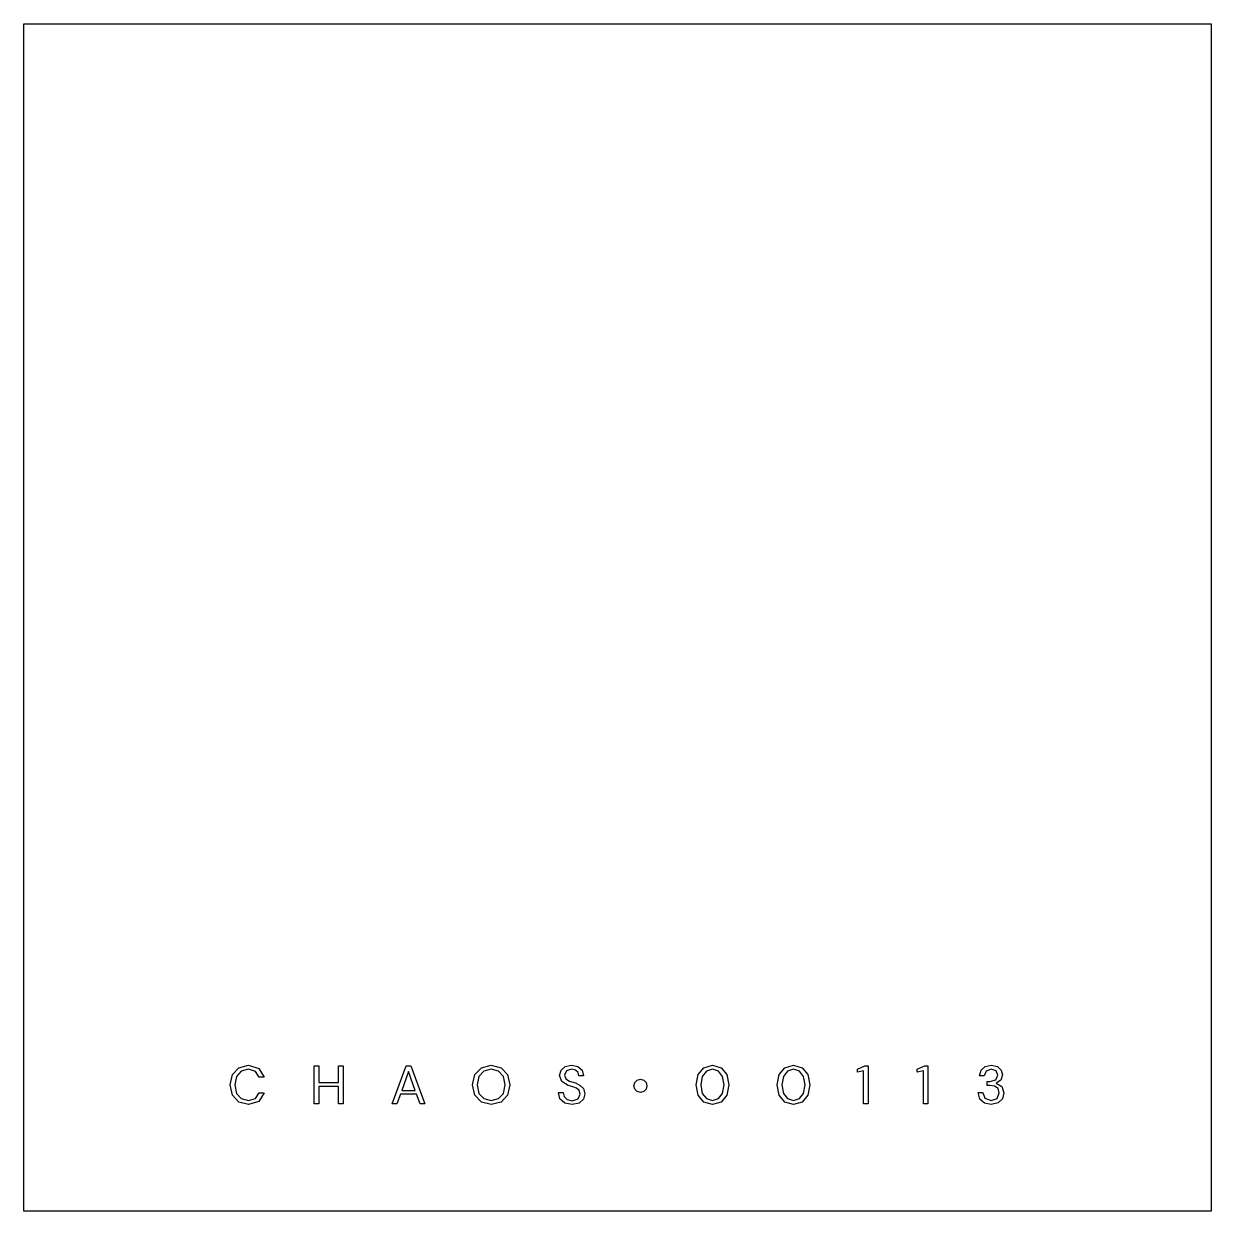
# Model space of a CAD drawing. Extents: x 0 to 92.4, y 0.2 to 92.6.
import ezdxf

# ---------------------------------------------------------------- set-up
doc = ezdxf.new("R2010")
doc.units = 0

msp = doc.modelspace()

# ---------------------------------------------------------------- linework, layer by layer
at = {"layer": 'Layer 1', "color": 7}
for points in [[(0, 92.6042), (92.427836, 92.6042), (92.427836, 0.176364), (0, 0.176364), (0, 92.6042)], [(0, 92.6042), (92.427836, 92.6042), (92.427836, 0.176364), (0, 0.176364), (0, 92.6042)], [(17.48285, 8.483031), (16.733196, 8.675956), (16.242614, 9.210635), (16.071738, 10.009898), (16.242614, 10.809161), (16.733196, 11.349352), (17.48285, 11.542277), (18.309673, 11.299742), (18.717573, 10.621747), (18.32621, 10.621747), (18.050602, 11.06272), (17.48285, 11.228084), (16.931634, 11.079256), (16.56232, 10.660332), (16.43554, 10.009898), (16.56232, 9.353951), (16.931634, 8.94054), (17.48285, 8.797224), (18.050602, 8.957076), (18.32621, 9.392536), (18.717573, 9.392536), (18.309673, 8.720053), (17.48285, 8.483031), (17.48285, 8.483031)], [(22.609993, 8.53264), (22.609993, 11.492668), (22.962771, 11.492668), (22.962771, 10.186287), (24.500663, 10.186287), (24.500663, 11.492668), (24.85344, 11.492668), (24.85344, 8.53264), (24.500663, 8.53264), (24.500663, 9.894143), (22.962771, 9.894143), (22.962771, 8.53264), (22.609993, 8.53264)], [(28.67178, 8.53264), (29.763187, 11.492668), (30.138013, 11.492668), (31.223908, 8.53264), (30.849081, 8.53264), (30.578986, 9.293318), (29.316702, 9.293318), (29.046606, 8.53264), (28.67178, 8.53264)], [(36.389959, 8.483031), (35.623769, 8.675956), (35.111139, 9.210635), (34.929238, 10.009898), (35.111139, 10.809161), (35.623769, 11.349352), (36.389959, 11.542277), (37.150637, 11.349352), (37.663267, 10.809161), (37.845168, 10.009898), (37.663267, 9.210635), (37.150637, 8.675956), (36.389959, 8.483031), (36.389959, 8.483031)], [(36.389959, 8.797224), (36.957711, 8.94054), (37.343562, 9.353951), (37.481366, 10.009898), (37.343562, 10.660332), (36.957711, 11.079256), (36.389959, 11.228084), (35.816695, 11.079256), (35.430844, 10.660332), (35.29304, 10.009898), (35.430844, 9.353951), (35.816695, 8.94054), (36.389959, 8.797224), (36.389959, 8.797224)], [(42.680272, 8.483031), (42.11252, 8.598786), (41.737693, 8.929515), (41.610913, 9.420097), (41.980228, 9.420097), (42.057398, 9.100392), (42.294421, 8.868882), (42.680272, 8.780687), (43.143293, 8.924003), (43.308657, 9.287805), (43.231487, 9.568925), (43.027537, 9.745314), (42.729881, 9.86107), (42.382615, 9.976825), (41.875497, 10.268969), (41.710132, 10.73199), (41.820375, 11.150914), (42.145592, 11.437546), (42.641687, 11.542277), (43.132268, 11.437546), (43.457486, 11.145402), (43.578753, 10.720966), (43.209439, 10.720966), (43.143293, 10.963501), (42.950367, 11.161939), (42.630662, 11.239109), (42.233787, 11.117841), (42.079447, 10.765063), (42.184178, 10.472919), (42.487346, 10.307554), (42.939343, 10.158726), (43.31417, 9.976825), (43.578753, 9.717754), (43.677972, 9.304342), (43.567729, 8.907467), (43.231487, 8.598786), (42.680272, 8.483031), (42.680272, 8.483031)], [(53.605034, 8.483031), (52.927038, 8.675956), (52.486066, 9.210635), (52.337238, 10.009898), (52.486066, 10.809161), (52.927038, 11.349352), (53.605034, 11.542277), (54.277517, 11.349352), (54.712977, 10.809161), (54.867317, 10.009898), (54.712977, 9.210635), (54.277517, 8.675956), (53.605034, 8.483031), (53.605034, 8.483031)], [(53.605034, 8.797224), (54.068055, 8.94054), (54.38776, 9.353951), (54.509027, 10.009898), (54.38776, 10.660332), (54.068055, 11.079256), (53.605034, 11.228084), (53.142012, 11.079256), (52.816795, 10.660332), (52.70104, 10.009898), (52.816795, 9.353951), (53.142012, 8.94054), (53.605034, 8.797224), (53.605034, 8.797224)], [(59.913434, 8.483031), (59.235438, 8.675956), (58.794466, 9.210635), (58.645638, 10.009898), (58.794466, 10.809161), (59.235438, 11.349352), (59.913434, 11.542277), (60.585917, 11.349352), (61.021377, 10.809161), (61.175717, 10.009898), (61.021377, 9.210635), (60.585917, 8.675956), (59.913434, 8.483031), (59.913434, 8.483031)], [(59.913434, 8.797224), (60.376455, 8.94054), (60.69616, 9.353951), (60.817427, 10.009898), (60.69616, 10.660332), (60.376455, 11.079256), (59.913434, 11.228084), (59.450412, 11.079256), (59.125195, 10.660332), (59.00944, 10.009898), (59.125195, 9.353951), (59.450412, 8.94054), (59.913434, 8.797224), (59.913434, 8.797224)], [(65.361837, 8.53264), (65.361837, 11.095793), (64.88228, 10.991062), (64.88228, 11.233597), (65.477592, 11.492668), (65.720127, 11.492668), (65.720127, 8.53264), (65.361837, 8.53264)], [(70.018237, 8.53264), (70.018237, 11.095793), (69.53868, 10.991062), (69.53868, 11.233597), (70.133992, 11.492668), (70.376527, 11.492668), (70.376527, 8.53264), (70.018237, 8.53264)], [(75.302923, 8.483031), (74.790292, 8.582249), (74.42649, 8.896442), (74.277662, 9.414585), (74.641464, 9.414585), (74.812341, 8.973613), (75.302923, 8.791711), (75.771456, 8.962588), (75.931309, 9.381512), (75.83209, 9.717754), (75.567507, 9.910679), (75.203704, 9.976825), (74.983218, 9.976825), (74.983218, 10.279994), (75.203704, 10.279994), (75.650189, 10.406773), (75.815554, 10.776088), (75.683262, 11.101305), (75.302923, 11.233597), (74.906048, 11.084768), (74.746195, 10.720966), (74.387905, 10.720966), (74.514685, 11.150914), (74.83439, 11.437546), (75.302923, 11.542277), (75.782481, 11.437546), (76.074625, 11.167451), (76.173844, 10.798136), (76.047064, 10.390237), (75.683262, 10.14219), (76.118722, 9.894143), (76.289599, 9.381512), (76.179356, 8.929515), (75.848626, 8.604298), (75.302923, 8.483031), (75.302923, 8.483031)], [(29.426945, 9.57995), (30.474255, 9.57995), (29.9506, 11.046183), (29.426945, 9.57995)], [(48.001265, 9.431121), (47.747706, 9.497267), (47.560293, 9.684681), (47.494147, 9.93824), (47.560293, 10.197311), (47.747706, 10.384725), (48.001265, 10.45087), (48.260337, 10.384725), (48.442238, 10.197311), (48.508384, 9.93824), (48.442238, 9.684681), (48.260337, 9.497267), (48.001265, 9.431121), (48.001265, 9.431121)]]:
    msp.add_lwpolyline(points, close=True, dxfattribs=at)

doc.saveas('drawing.dxf')
